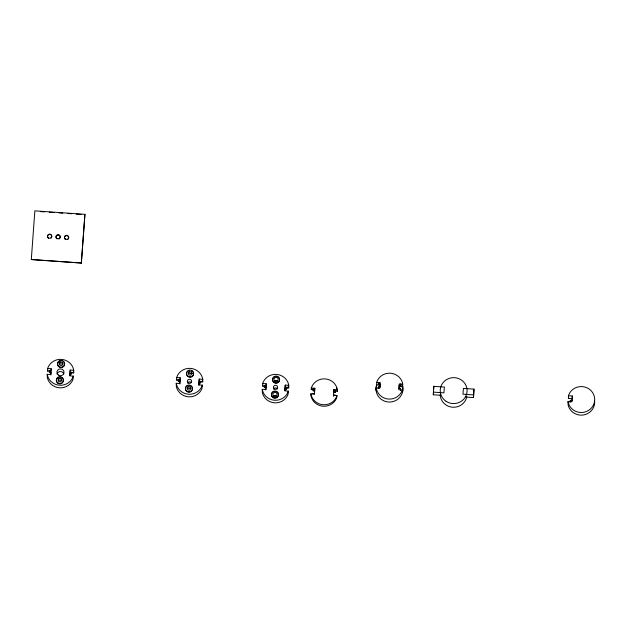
<?xml version="1.0" encoding="UTF-8"?>
<svg xmlns="http://www.w3.org/2000/svg" width="626" height="626" viewBox="0 0 626 626"><rect width="100%" height="100%" fill="white"/><g stroke="black" fill="none" stroke-linecap="round" stroke-linejoin="round"><path stroke-width="0.94" d="M31.3 259.532L81.357 263.03L31.3 259.532L34.86 210.845L84.925 214.335L81.357 263.03M50.855 374.982L51.027 372.689L49.618 372.587L49.72 371.226L47.607 371.077L47.646 368.503L51.175 368.745L50.745 374.536L47.224 374.285L47.341 377.744A13.428 12.966 1 0 0 59.478 387.815A13.428 12.966 1 0 0 72.976 379.528L73.305 376.109L69.783 375.866L70.206 370.076L73.735 370.326L73.688 372.9L70.175 372.102L70.206 370.076M51.175 368.745L51.136 370.772L49.305 370.647L49.618 372.587M69.948 375.545L70.175 372.102M180.045 381.696L178.637 381.594L178.739 380.232L176.626 380.084L176.673 377.509L180.194 377.752L179.772 383.542L176.242 383.292L176.36 386.751A13.428 12.966 1 0 0 188.504 396.821A13.428 12.966 1 0 0 201.995 388.535L202.331 385.115L198.802 384.873L199.232 379.082L202.754 379.333L202.707 381.907L199.193 381.109L199.232 379.082M180.155 379.779L178.324 379.653L178.222 381.015L180.061 381.14L180.194 377.752M198.911 385.319L199.193 381.109M264.751 386.242L262.638 386.093L262.685 383.511L266.207 383.761L265.784 389.544L262.255 389.302L262.372 392.752A13.428 12.966 1 0 0 274.517 402.823A13.428 12.966 1 0 0 288.007 394.544L288.343 391.117L284.814 390.874L285.245 385.092L288.766 385.334L288.727 387.909L286.606 387.76L286.512 389.122L285.096 389.028L285.245 385.092M265.894 389.998L266.207 383.761M314.839 388.261L314.823 389.176L312.984 389.051L313.399 389.63L311.286 389.489L311.31 388.01L314.839 388.261L314.409 394.044L310.887 393.801L311.02 396.148A13.428 12.966 1 0 0 323.165 406.219A13.428 12.966 1 0 0 336.655 397.94L336.968 395.616L333.447 395.374M314.487 394.153L314.495 393.605L312.664 393.48L313.07 394.059M333.431 396.297L333.533 394.936L335.364 395.061M335.692 390.64L335.254 391.156L337.367 391.305L337.398 389.834L333.869 389.591L333.854 390.507L335.692 390.64L335.153 392.518L333.744 392.424L333.752 391.868L335.591 392.001M376.68 382.337L380.201 382.58L379.779 388.37L376.249 388.12L376.14 390.413A13.428 12.966 1 0 1 376.508 385.373L376.962 381.492A13.428 12.966 1 0 1 390.46 373.206A13.428 12.966 1 0 1 402.604 383.284L402.784 387.204A13.428 12.966 1 0 1 402.416 392.252L402.338 389.943L398.809 389.701L399.239 383.91L402.761 384.161M440.039 395.249L433.309 394.779L433.787 386.32L444.358 387.064L443.936 392.846L433.356 392.111M433.74 388.996L433.787 386.32M465.807 397.048L473.499 397.588L473.968 389.129L463.397 388.394L462.966 394.177L473.546 394.912M473.968 389.129L473.499 397.588M572.133 400.593L572.274 398.668L568.4 398.394L568.447 395.726L572.32 395.992L571.898 401.782L568.017 401.509L568.134 405.053A13.428 12.966 1 0 0 583.557 414.968A13.428 12.966 1 0 0 594.551 400.593M572.274 398.668L572.32 395.992M70.065 374.019L71.474 374.113L72.006 372.227M81.364 262.662L84.925 214.335M179.881 383.988L179.991 382.463M199.084 383.026L200.492 383.12L201.024 381.234M266.066 387.697L264.649 387.596L264.242 387.017L264.336 385.655L266.175 385.788M284.986 390.561L285.096 389.028M286.512 389.122L287.044 387.244L285.206 387.111M312.883 390.413L314.721 390.538L314.714 391.094L313.297 390.992L312.984 389.051M333.517 395.483L333.869 389.591M378.26 384.372L378.793 382.486L378.26 384.372L380.092 384.497L380.099 383.941L378.691 383.848M378.362 388.269L378.464 386.907L379.872 387.009M380.013 387.181L380.154 385.256L376.633 385.006M399.052 388.511L399.192 386.578L402.714 386.829M400.319 388.433L400.632 390.381L400.319 388.433L398.911 388.339M400.546 385.373L400.648 384.012L400.961 385.952L399.13 385.827L399.138 385.272L400.546 385.373L400.961 385.952M433.309 394.779L433.528 391.884M570.153 400.843L570.051 402.205L570.591 400.319L572 400.421L571.984 400.969L570.153 400.843L570.591 400.319M47.646 368.503L47.936 367.658A13.428 12.966 1 0 1 61.426 359.371A13.428 12.966 1 0 1 73.571 369.45L73.735 370.326M47.607 371.077L47.889 370.232M73.305 376.109L73.023 376.954A13.428 12.966 1 0 1 59.525 385.24A13.428 12.966 1 0 1 47.38 375.162L47.224 374.285M176.673 377.509L176.955 376.664A13.428 12.966 1 0 1 190.453 368.378A13.428 12.966 1 0 1 202.597 378.456L202.754 379.333M176.626 380.084L176.908 379.239M202.331 385.115L202.041 385.96A13.428 12.966 1 0 1 188.543 394.247A13.428 12.966 1 0 1 176.407 384.168L176.242 383.292M262.685 383.511L262.967 382.666A13.428 12.966 1 0 1 276.465 374.387A13.428 12.966 1 0 1 288.609 384.458L288.766 385.334M262.638 386.093L262.928 385.248M288.343 391.117L288.054 391.962A13.428 12.966 1 0 1 274.564 400.249A13.428 12.966 1 0 1 262.419 390.178L262.255 389.302M311.31 388.01L311.599 387.165A13.428 12.966 1 0 1 325.09 378.886A13.428 12.966 1 0 1 337.234 388.957L337.398 389.834M311.286 389.489L311.576 388.644M336.968 395.616L336.686 396.469A13.428 12.966 1 0 1 323.188 404.748A13.428 12.966 1 0 1 311.044 394.677L310.887 393.801M402.338 389.943L402.048 390.788A13.428 12.966 1 0 1 388.558 399.075A13.428 12.966 1 0 1 376.414 388.996L376.249 388.12M568.447 395.726L568.737 394.881A13.428 12.966 1 0 1 589.848 389.56A13.428 12.966 1 0 1 588.307 410.586A13.428 12.966 1 0 1 568.181 402.385L568.017 401.509M568.4 398.394L568.69 397.549M60.237 362.078L59.564 363.8L62.913 364.035L62.177 362.219L60.237 362.078L59.149 363.636L59.994 365.326L61.935 365.459L63.023 363.902L62.177 362.219M59.032 378.417L58.367 380.131L61.716 380.365L60.972 378.55L59.032 378.417L57.944 379.966L58.797 381.657L60.73 381.797L61.825 380.24L60.972 378.55M189.209 371.766L188.457 373.331L191.986 373.581L190.907 375.146L188.966 375.013L188.121 373.323L189.209 371.766L191.141 371.907L191.994 373.589L191.141 371.907M188.105 386.743L187.354 388.308L190.883 388.55L190.046 386.876L188.105 386.743L187.017 388.292L187.863 389.982L189.803 390.123L190.891 388.566L190.046 386.876M286.606 387.76L287.044 387.244M378.034 387.431L378.464 386.907M40.635 211.611L44.485 211.885M49.297 212.214L54.11 212.55M58.922 212.887L62.772 213.161M67.585 213.497L71.434 213.763M76.255 214.1L81.067 214.436M49.204 372.008L51.035 372.134M70.073 373.464L71.904 373.589M199.091 382.47L200.93 382.596M264.242 387.017L266.073 387.142M285.112 388.472L286.943 388.605M178.324 379.653L178.739 380.232M178.222 381.015L178.637 381.594M49.305 370.647L49.72 371.226M337.211 390.428L337.367 391.305M288.727 387.909L288.563 387.032A13.428 12.966 1 0 0 288.21 385.812M202.55 381.031L202.707 381.907M73.532 372.024L73.688 372.9M56.919 238.811A2.121 2.05 1 0 1 56.583 235.697A2.121 2.05 1 0 1 59.822 235.924A2.121 2.05 1 0 1 59.032 238.96M48.46 238.224A2.121 2.05 1 0 1 47.999 235.235A2.121 2.05 1 0 1 51.121 235.063A2.121 2.05 1 0 1 51.035 238.076M65.378 239.406A2.121 2.05 1 0 1 65.041 236.284A2.121 2.05 1 0 1 68.281 236.511A2.121 2.05 1 0 1 67.498 239.555M57.005 374.051A3.537 3.412 1 0 1 63.829 373.949M63.054 378.988A3.537 3.412 1 0 1 61.418 383.542A3.537 3.412 1 0 1 56.7 381.962A3.537 3.412 1 0 1 58.328 377.4M58.907 377.188A3.537 3.412 1 0 1 60.738 377.165M61.317 377.361A3.537 3.412 1 0 1 61.857 377.65M62.334 378.026A3.537 3.412 1 0 1 62.741 378.472M64.259 362.65A3.537 3.412 1 0 1 62.983 367.016A3.537 3.412 1 0 1 58.343 366.296A3.537 3.412 1 0 1 58.539 361.765M59.008 361.374A3.537 3.412 1 0 1 59.533 361.069M60.112 360.858A3.537 3.412 1 0 1 61.935 360.826M63.062 361.312A3.537 3.412 1 0 1 63.938 362.141M191.806 386.798A3.537 3.412 1 0 1 190.672 391.774A3.537 3.412 1 0 1 185.687 390.108A3.537 3.412 1 0 1 187.98 385.514M189.803 385.491A3.537 3.412 1 0 1 190.93 385.976M191.493 370.709A3.537 3.412 1 0 1 193.278 375.217A3.537 3.412 1 0 1 188.606 376.938A3.537 3.412 1 0 1 186.822 372.431M187.119 371.907A3.537 3.412 1 0 1 187.972 371.061M188.504 370.756A3.537 3.412 1 0 1 189.083 370.545M187.518 383.049A2.121 2.05 1 0 1 191.173 382.689M274.493 380.984A2.121 2.05 1 0 1 277.733 381.211M273.531 389.059A2.121 2.05 1 0 1 277.373 389.004M273.163 396.235A2.121 2.05 1 0 1 276.825 396.485M278.359 393.871A3.537 3.412 1 0 1 274.102 398.113A3.537 3.412 1 0 1 272.42 392.424M272.889 392.04A3.537 3.412 1 0 1 273.413 391.735M273.992 391.524A3.537 3.412 1 0 1 275.823 391.493M276.402 391.688A3.537 3.412 1 0 1 278.14 393.316M277.506 376.719A3.537 3.412 1 0 1 278.875 381.907A3.537 3.412 1 0 1 273.327 381.985A3.537 3.412 1 0 1 274.517 376.758M275.096 376.547A3.537 3.412 1 0 1 276.919 376.523M336.381 388.018A13.428 12.966 1 0 1 336.858 389.208M402.197 384.998A13.428 12.966 1 0 1 389.818 402.048A13.428 12.966 1 0 1 376.5 385.647M466.839 396.501A13.428 12.966 1 0 1 452.645 407.236A13.428 12.966 1 0 1 440.18 394.638M65.386 239.038A2.121 2.05 1 0 0 68.688 237.489A2.121 2.05 1 0 0 65.644 235.501A2.121 2.05 1 0 0 65.386 239.038M56.927 238.443A2.121 2.05 1 0 0 60.229 236.902A2.121 2.05 1 0 0 57.185 234.906A2.121 2.05 1 0 0 56.927 238.443M48.468 237.857A2.121 2.05 1 0 0 51.77 236.307A2.121 2.05 1 0 0 48.726 234.32A2.121 2.05 1 0 0 48.468 237.857M58.5 375.13A3.537 3.412 1 0 0 64.001 372.548A3.537 3.412 1 0 0 58.93 369.238A3.537 3.412 1 0 0 58.5 375.13M57.905 382.932A3.537 3.412 1 0 0 63.406 380.35A3.537 3.412 1 0 0 58.335 377.032A3.537 3.412 1 0 0 57.905 382.932M59.102 366.593A3.537 3.412 1 0 0 64.611 364.019A3.537 3.412 1 0 0 59.54 360.701A3.537 3.412 1 0 0 59.102 366.593M188.309 383.01A2.121 2.05 1 0 0 191.611 381.461A2.121 2.05 1 0 0 188.575 379.473A2.121 2.05 1 0 0 188.309 383.01M186.971 391.258A3.537 3.412 1 0 0 192.479 388.676A3.537 3.412 1 0 0 187.409 385.358A3.537 3.412 1 0 0 186.971 391.258M188.074 376.281A3.537 3.412 1 0 0 193.583 373.706A3.537 3.412 1 0 0 188.512 370.389A3.537 3.412 1 0 0 188.074 376.281M274.329 389.012A2.121 2.05 1 0 0 277.631 387.463A2.121 2.05 1 0 0 274.587 385.475A2.121 2.05 1 0 0 274.329 389.012M274.884 381.156A2.121 2.05 1 0 0 278.187 379.606A2.121 2.05 1 0 0 275.143 377.619A2.121 2.05 1 0 0 274.884 381.156M273.781 396.133A2.121 2.05 1 0 0 277.083 394.583A2.121 2.05 1 0 0 274.039 392.596A2.121 2.05 1 0 0 273.781 396.133M272.991 397.26A3.537 3.412 1 0 0 278.492 394.685A3.537 3.412 1 0 0 273.421 391.367A3.537 3.412 1 0 0 272.991 397.26M274.094 382.283A3.537 3.412 1 0 0 279.595 379.708A3.537 3.412 1 0 0 274.524 376.39A3.537 3.412 1 0 0 274.094 382.283M446.142 401.352A13.428 12.966 1 0 0 467.059 391.555A13.428 12.966 1 0 0 447.793 378.949A13.428 12.966 1 0 0 446.142 401.352"/></g></svg>
